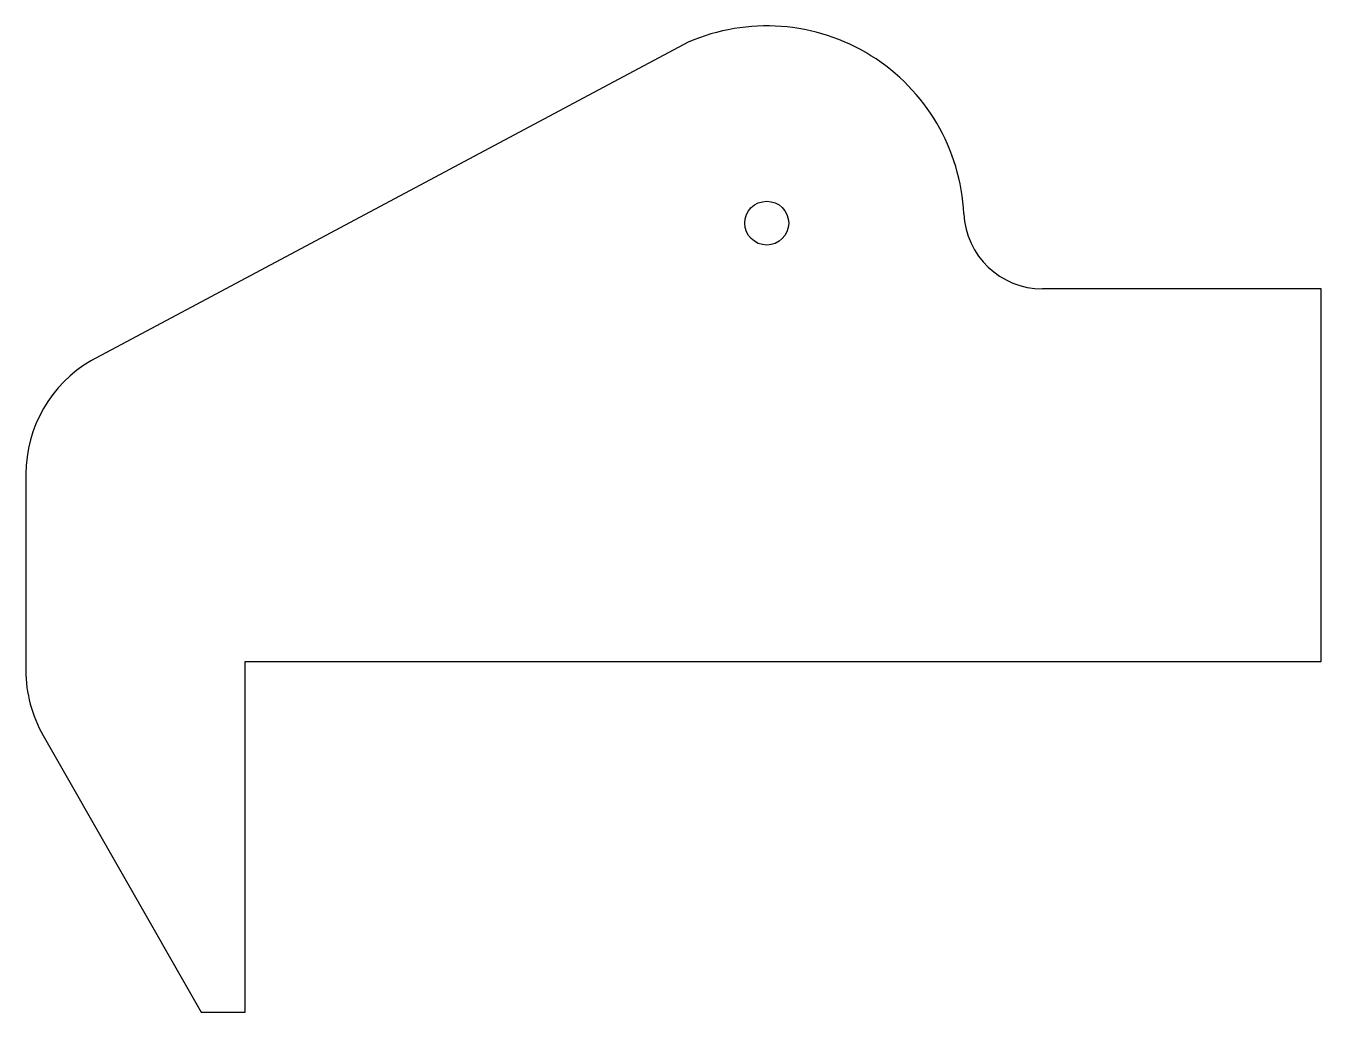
# Model space of a CAD drawing. Extents: x -671 to -375, y -74 to 151.
import ezdxf

# ---------------------------------------------------------------- set-up
doc = ezdxf.new("R2010")
doc.units = 0
doc.layers.get('0').update_dxf_attribs({"linetype": 'CONTINUOUS'})

msp = doc.modelspace()

# ---------------------------------------------------------------- linework, layer by layer
at = {"color": 7, "linetype": 'CONTINUOUS'}
for p, q in [((-519.82, 147.27), (-655.98, 74.67)), ((-375.41, 91), (-438.96, 91)), ((-375.41, 6), (-375.41, 91)), ((-670.93, 48.72), (-670.93, 3.97)), ((-620.93, -74), (-620.93, 6)), ((-620.93, 6), (-375.41, 6)), ((-666.97, -10.92), (-630.93, -74)), ((-630.93, -74), (-620.93, -74))]:
    msp.add_line(p, q, dxfattribs=at)
msp.add_circle((-501.89, 106), 5, dxfattribs=at)
for centre, radius, start, end in [((-501.89, 106), 45, 2.7294, 113.4828), ((-438.96, 109), 18, 182.7294, 270), ((-640.93, 48.72), 30, 120.1171, 180), ((-640.93, 3.97), 30, 180, 209.7449)]:
    msp.add_arc(centre, radius, start, end, dxfattribs=at)

doc.saveas('drawing.dxf')
